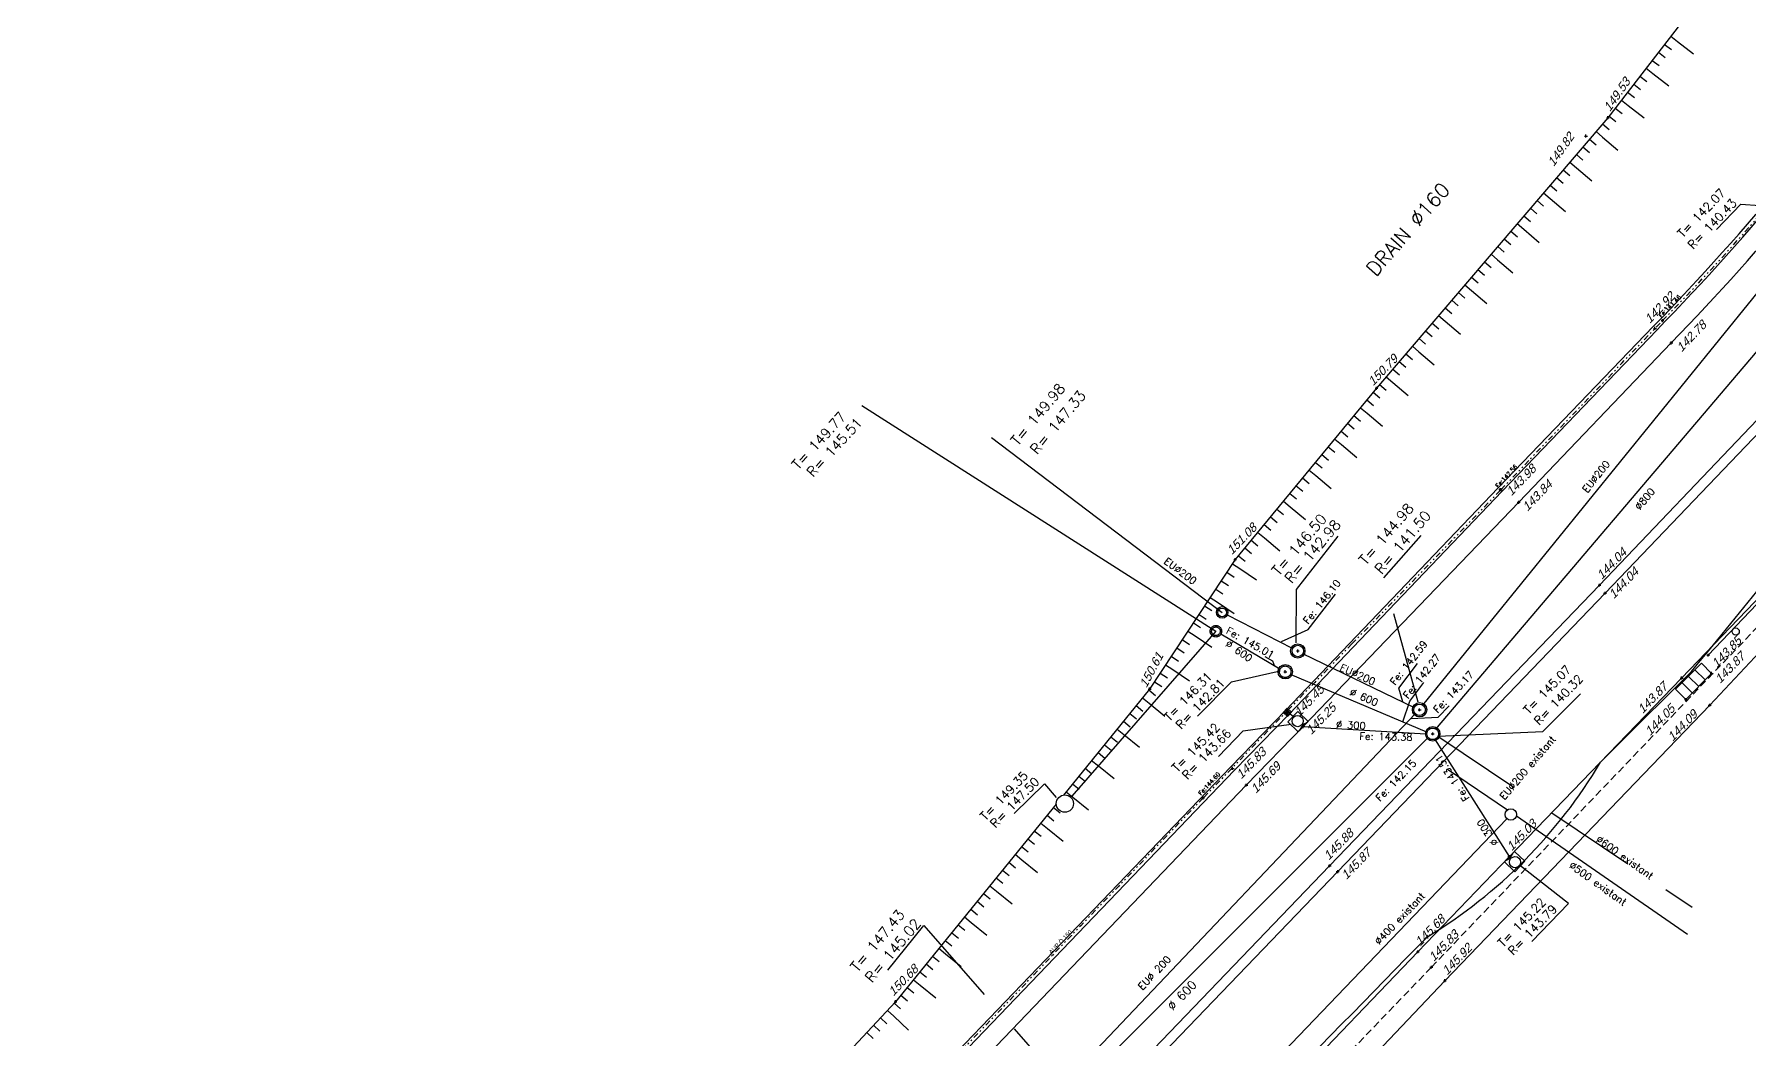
# Model space of a CAD drawing. Header units: metres. Extents: x 1633075 to 1634601, y 8175308 to 8177203.
# Drawn here: x 1633333.6 to 1633452.6, y 8175495.1 to 8175564.8 of the extents above; entities that cross this region are included whole.
import ezdxf

# ---------------------------------------------------------------- set-up
doc = ezdxf.new("R2010")
doc.units = ezdxf.units.M
doc.header["$LTSCALE"] = 2
doc.header["$PDMODE"] = 2
doc.header["$PDSIZE"] = 0.1
for name, pattern in [('211', [0.5, 0.2, -0.1, 0, -0.1, 0, -0.1]), ('31', [2, 1, 1]), ('CACHE', [0.375, 0.25, -0.125]), ('CACHE2', [4.7625, 3.175, -1.5875]), ('CONTINU', [0])]:
    doc.linetypes.add(name, pattern=pattern)
for name, color, linetype in [('C15785 - ALLEE', 7, 'CACHE'), ('C15785 - BORDURES', 7, 'CONTINU'), ('C15785 - CLOTURES', 3, 'Continuous'), ('C15785 - DBA', 252, 'Continuous'), ('C15785 - EAUP', 5, 'CONTINU'), ('C15785 - EP', 4, 'Continuous'), ('C15785 - EU', 6, 'Continuous'), ('C15785 - GLISSIERE', 252, 'Continuous'), ('C15785 - HTALUS', 7, 'Continuous'), ('C15785 - POINT 2D', 7, 'Continuous'), ('C15785 - PTT', 3, 'Continuous'), ('C15785 - RECO-GÉN', 5, 'Continuous'), ('C15785 - Talus', 7, 'Continuous'), ('C15785 - Z', 7, 'Continuous')]:
    doc.layers.add(name, color=color, linetype=linetype)
doc.styles.add('SIMPLEX', font='simplex_.ttf', dxfattribs={"height": 0.6})
doc.styles.get("Standard").update_dxf_attribs({"font": 'arial.ttf'})

# ---------------------------------------------------------------- blocks, each defined once
blk = doc.blocks.new('U-GRILLC')
for p, q in [((0.5, 0.5), (-0.5, 0.5)), ((-0.5, 0.5), (-0.5, -0.5)), ((0.4, 0.3), (-0.4, 0.3)), ((0.4, 0.1), (-0.4, 0.1)), ((0.5, -0.5), (0.5, 0.5)), ((-0.5, -0.5), (0.5, -0.5)), ((0.4, -0.1), (-0.4, -0.1)), ((0.4, -0.3), (-0.4, -0.3))]:
    blk.add_line(p, q)
blk = doc.blocks.new('BL19')
at = {"color": 0}
for p, q in [((0.5, 1), (-0.5, 1)), ((-0.5, 1), (-0.5, 0)), ((-0.5, 0), (0.5, 0)), ((0.5, 0), (0.5, 1))]:
    blk.add_line(p, q, dxfattribs=at)
for centre, major_axis, start_param, end_param in [((0.01, -0.97), (0.742, 0.742), 0.387155, 1.183656), ((0.01, 0.55), (-0.275, 0.275), 3.926991, 10.210176)]:
    blk.add_ellipse(centre, major_axis=major_axis, ratio=1, start_param=start_param, end_param=end_param, dxfattribs=at)
blk = doc.blocks.new('TALH200A')
blk.add_line((0, 0.6), (0, 2))
blk = doc.blocks.new('TALH200B')
blk.add_line((0, 0), (0, 0.6))
blk = doc.blocks.new('RH')
blk.add_circle((0, 0.25), 0.25)
blk = doc.blocks.new('TAMPON')
blk.add_circle((0, 0), 0.5)
blk = doc.blocks.new('T1')
at = {"linetype": '31'}
blk.add_point((0, 0), dxfattribs=at)

msp = doc.modelspace()

# ---------------------------------------------------------------- linework, layer by layer
at = {"layer": 'C15785 - ALLEE'}
msp.add_lwpolyline([(1633394.6, 8175462.54), (1633412.52, 8175481.33), (1633430.55, 8175500.09), (1633460.99, 8175531.86)], dxfattribs=at)
at = {"layer": 'C15785 - BORDURES'}
for points in [[(1633333.62, 8175448.44, 0.023626), (1633347.16, 8175453.04, 0.095256), (1633378.89, 8175474.61), (1633397.1, 8175493.63), (1633416.63, 8175514), (1633420.43, 8175517.89), (1633435.19, 8175533.36), (1633445.94, 8175544.54, 0.074216), (1633478.5, 8175590.04, 0.074216)], [(1633333.72, 8175448.11, 0.023635), (1633347.29, 8175452.72, 0.095278), (1633379.14, 8175474.36), (1633397.35, 8175493.39), (1633416.88, 8175513.75), (1633420.68, 8175517.65), (1633435.45, 8175533.12), (1633446.19, 8175544.3, 0.074215), (1633478.81, 8175589.88, 0.074215)]]:
    msp.add_lwpolyline(points, format="xyb", dxfattribs=at)
for points in [[(1633380.09, 8175473.44), (1633395.17, 8175489.11), (1633398.28, 8175492.43), (1633417.71, 8175512.72), (1633421.66, 8175516.78), (1633436.61, 8175532.35), (1633447.19, 8175543.41)], [(1633393.12, 8175463.08), (1633411.61, 8175482.38), (1633429.61, 8175501.15), (1633435.96, 8175507.76), (1633447.91, 8175520.15), (1633459.74, 8175532.48)]]:
    msp.add_lwpolyline(points, dxfattribs=at)
msp.add_arc((1633310.01, 8175676.08), 190.84, 315.9573, 332.5166, dxfattribs=at)
at = {"layer": 'C15785 - CLOTURES'}
msp.add_lwpolyline([(1633382.01, 8175447.08), (1633395.82, 8175461.69), (1633413.95, 8175480.65), (1633431.48, 8175499.15), (1633449.86, 8175518.27), (1633458.53, 8175527.53), (1633461.53, 8175528.5), (1633473.22, 8175532.82), (1633476.73, 8175534), (1633495.24, 8175551.02), (1633506.59, 8175570.72), (1633517.12, 8175597.79), (1633525.86, 8175620.16), (1633537.23, 8175649.39), (1633548.49, 8175666.04), (1633560.4, 8175683.84)], dxfattribs=at)
at = {"layer": 'C15785 - DBA'}
for points in [[(1633387.14, 8175469.33), (1633405.21, 8175488.08), (1633423.49, 8175507.12), (1633442.21, 8175526.6), (1633453.14, 8175538.07)], [(1633387.85, 8175469.08), (1633405.65, 8175487.58), (1633424.05, 8175506.72), (1633442.6, 8175526.04), (1633453.89, 8175537.83)]]:
    msp.add_lwpolyline(points, dxfattribs=at)
at = {"layer": 'C15785 - EAUP', "linetype": '211'}
msp.add_lwpolyline([(1633478.5, 8175590.49, -0.002097), (1633476.94, 8175587.61, 0.003128), (1633474.11, 8175582.28, -0.01242), (1633471.17, 8175577, -0.019253), (1633464.12, 8175566.13, -0.020238), (1633455.38, 8175554.7, -0.020238), (1633446.58, 8175544.96, -0.001209), (1633435.36, 8175533.22, -0.000947), (1633425.04, 8175522.52, 0.000935), (1633414.72, 8175511.83, 0.000817), (1633404.27, 8175500.92, -0.000406), (1633393.84, 8175489.99, -0.000365), (1633380.16, 8175475.73), (1633376.89, 8175472.32, -0.010944), (1633373.44, 8175469.36, -0.012808), (1633367.03, 8175464.35, -0.014672), (1633360.25, 8175459.67), (1633354.47, 8175456.42), (1633352.44, 8175454.29)], format="xyb", dxfattribs=at)
at = {"layer": 'C15785 - EP', "linetype": 'CONTINU'}
for p, q in [((1633430.83, 8175516.58), (1633460.34, 8175551.31)), ((1633420.03, 8175520.78, 146.31), (1633415.95, 8175523.2, 146.31)), ((1633420.75, 8175520.43), (1633430.2, 8175516.43)), ((1633404.88, 8175490.59), (1633430.29, 8175515.99)), ((1633421.64, 8175516.79), (1633430.17, 8175516.29)), ((1633435.98, 8175507.76), (1633430.79, 8175515.93))]:
    msp.add_line(p, q, dxfattribs=at)
at = {"layer": 'C15785 - EP', "linetype": 'CACHE2'}
for p, q in [((1633420.99, 8175517.46), (1633420.76, 8175517.65)), ((1633430.99, 8175516.11, 146.28), (1633448.63, 8175504.26, 146.28))]:
    msp.add_line(p, q, dxfattribs=at)
at = {"layer": 'C15785 - EP', "flags": 128}
for points in [[(1633450.33, 8175551.27), (1633452.01, 8175553.03), (1633454.65, 8175552.86)], [(1633391.04, 8175539.07), (1633415.6, 8175523.4), (1633405.61, 8175511.96)], [(1633418.99, 8175521.65), (1633419.52, 8175521.35), (1633419.67, 8175520.98)], [(1633414.32, 8175517.5), (1633416.69, 8175519.9), (1633420.05, 8175520.66)], [(1633428.56, 8175517.12), (1633429.06, 8175518.55), (1633430.03, 8175519.85)], [(1633431.01, 8175516.12), (1633438.29, 8175516.44), (1633440.89, 8175519.06)], [(1633415.78, 8175514.71), (1633417.49, 8175516.5), (1633420.83, 8175516.95)], [(1633401.61, 8175510.76), (1633403.7, 8175512.81), (1633404.52, 8175511.87)], [(1633437.52, 8175501.88), (1633440.06, 8175504.5), (1633436.67, 8175507.17)]]:
    msp.add_lwpolyline(points, dxfattribs=at)
at = {"layer": 'C15785 - EP', "linetype": 'CACHE2'}
for centre, radius in [((1633415.6, 8175523.4, 149.77), 0.4), ((1633415.6, 8175523.4, 149.77), 0.3), ((1633420.41, 8175520.59), 0.4), ((1633430.64, 8175516.28), 0.4)]:
    msp.add_circle(centre, radius, dxfattribs=at)
at = {"layer": 'C15785 - EP', "linetype": 'CONTINU'}
msp.add_circle((1633405.12, 8175511.44, 224.66), 0.6, dxfattribs=at)
at = {"layer": 'C15785 - EU', "linetype": 'CONTINU'}
for p, q in [((1633429.96, 8175518.26), (1633458.61, 8175553.61)), ((1633416.38, 8175524.53, 59.39), (1633420.89, 8175522.22, 59.39)), ((1633421.6, 8175521.86, 55.91), (1633429.35, 8175518.12, 55.91)), ((1633405.24, 8175492.19), (1633429.43, 8175517.66))]:
    msp.add_line(p, q, dxfattribs=at)
at = {"layer": 'C15785 - EU'}
msp.add_line((1633400.02, 8175536.84), (1633416.03, 8175524.71, 149.98), dxfattribs=at)
at = {"layer": 'C15785 - EU', "linetype": 'CACHE2'}
for p, q in [((1633421.19, 8175526.29), (1633424.09, 8175530)), ((1633427.25, 8175527.1), (1633429.85, 8175530.05)), ((1633429.63, 8175518.49), (1633427.25, 8175527.1)), ((1633421.17, 8175522.59), (1633421.19, 8175526.29)), ((1633422.01, 8175523.53), (1633423.89, 8175525.97)), ((1633420.15, 8175522.7), (1633422.01, 8175523.53)), ((1633428.3, 8175519.45), (1633429.58, 8175521.16)), ((1633428.56, 8175518.5, 55.91), (1633428.3, 8175519.45)), ((1633431.03, 8175517.43), (1633431.78, 8175518.23)), ((1633429.15, 8175517.34), (1633431.03, 8175517.43)), ((1633392.84, 8175499.89), (1633395.34, 8175502.98)), ((1633395.34, 8175502.98), (1633404.66, 8175492.33))]:
    msp.add_line(p, q, dxfattribs=at)
at = {"layer": 'C15785 - EU'}
for centre, radius in [((1633416.03, 8175524.71, 149.98), 0.4), ((1633416.03, 8175524.71, 149.98), 0.3), ((1633421.28, 8175522.03), 0.4), ((1633429.73, 8175517.95), 0.4)]:
    msp.add_circle(centre, radius, dxfattribs=at)
at = {"layer": 'C15785 - GLISSIERE'}
msp.add_lwpolyline([(1633529.3, 8175645.08, 0.026211), (1633519.17, 8175628.91, 0.027814), (1633498.37, 8175588.84, -0.011333), (1633493.85, 8175579.7, -0.067614), (1633459.88, 8175532.36), (1633449.75, 8175521.74)], format="xyb", dxfattribs=at)
at = {"layer": 'C15785 - HTALUS'}
msp.add_lwpolyline([(1633480.72, 8175617.51), (1633473.03, 8175603.45), (1633465.13, 8175588.2), (1633453.5, 8175572.9), (1633442.79, 8175559.04), (1633426.74, 8175540.26), (1633416.94, 8175528.37), (1633411, 8175519.39), (1633405.02, 8175512.03)], dxfattribs=at)
msp.add_lwpolyline([(1633404.52, 8175511.41), (1633393.37, 8175497.69), (1633375.52, 8175478.56), (1633365.26, 8175468.54, -0.034118), (1633363.98, 8175467.76, -0.005531), (1633355.76, 8175463.59, -0.008038)], format="xyb", dxfattribs=at)
at = {"layer": 'C15785 - POINT 2D'}
for p in [(1633442.79, 8175559.04), (1633441.27, 8175557.77), (1633446.06, 8175544.42), (1633447.19, 8175543.41), (1633426.74, 8175540.26), (1633435.32, 8175533.24), (1633436.61, 8175532.35), (1633416.94, 8175528.37), (1633442.21, 8175526.6), (1633442.6, 8175526.04), (1633421.28, 8175522.03), (1633449.75, 8175521.74), (1633420.41, 8175520.59), (1633449.99, 8175520.48), (1633411, 8175519.39), (1633447.91, 8175520.15), (1633429.73, 8175517.95), (1633448.2, 8175518.66), (1633449.86, 8175518.27), (1633420.56, 8175517.77), (1633421.66, 8175516.78), (1633430.64, 8175516.28), (1633416.76, 8175513.88), (1633417.71, 8175512.72), (1633435.96, 8175507.76), (1633423.49, 8175507.12), (1633424.05, 8175506.72), (1633429.61, 8175501.15), (1633430.55, 8175500.09), (1633431.48, 8175499.15), (1633393.37, 8175497.69)]:
    msp.add_point(p, dxfattribs=at)
at = {"layer": 'C15785 - PTT'}
for p, q in [((1633449.28, 8175521.18), (1633447.49, 8175519.37)), ((1633449.99, 8175520.48), (1633448.2, 8175518.66)), ((1633449.54, 8175520.02), (1633448.83, 8175520.73)), ((1633449.99, 8175520.48), (1633449.28, 8175521.18)), ((1633448.2, 8175518.66), (1633447.49, 8175519.37)), ((1633448.65, 8175519.12), (1633447.94, 8175519.82)), ((1633449.1, 8175519.57), (1633448.39, 8175520.27))]:
    msp.add_line(p, q, dxfattribs=at)
at = {"layer": 'C15785 - RECO-GÉN'}
for p, q in [((1633431.66, 8175513.82, 146.28), (1633435.84, 8175511.01, 146.28)), ((1633384.08, 8175456.47, 150.38), (1633435.79, 8175510.39, 150.38))]:
    msp.add_line(p, q, dxfattribs=at)
at = {"layer": 'C15785 - RECO-GÉN', "color": 6}
msp.add_line((1633436.45, 8175510.59), (1633448.32, 8175502.38), dxfattribs=at)
at = {"layer": 'C15785 - RECO-GÉN'}
msp.add_circle((1633436.06, 8175510.68, 144.73), 0.4, dxfattribs=at)
at = {"layer": 'C15785 - RECO-GÉN', "color": 3}
for centre, radius, start, end in [((1633192.34, 8175734.49), 333.78, 320.1506, 325.4001), ((1635035.33, 8173923.5), 2251.33, 134.81331, 135.04009), ((1633411.98, 8175532.35), 35.27, 301.2647, 329.2496), ((1635035.33, 8173923.5), 2251.33, 135.47419, 136.34043)]:
    msp.add_arc(centre, radius, start, end, dxfattribs=at)

# ---------------------------------------------------------------- block references
at = {"layer": 'C15785 - EAUP'}
for p, rotation in [((1633446.58, 8175544.96), 316.4275221531967), ((1633435.36, 8175533.22), 316.1503261609861), ((1633414.72, 8175511.83), 316.1476931388705)]:
    msp.add_blockref('T1', p, dxfattribs=dict(at, rotation=rotation))
at = {"layer": 'C15785 - EP', "linetype": 'CACHE2'}
for name, p, rotation in [('TAMPON', (1633420.41, 8175520.59), 359.5000271160415), ('BL19', (1633421.66, 8175516.78), 46.412789530068), ('TAMPON', (1633430.64, 8175516.28), 359.5000271160415), ('BL19', (1633435.96, 8175507.76), 226.5336817537254)]:
    msp.add_blockref(name, p, dxfattribs=dict(at, rotation=rotation))
at = {"layer": 'C15785 - EP', "linetype": 'CACHE2', "xscale": 0.4000000002194205, "yscale": 0.4000000002194205, "zscale": 0.5, "rotation": 136.1159888122567}
msp.add_blockref('U-GRILLC', (1633420.56, 8175517.77), dxfattribs=at)
at = {"layer": 'C15785 - EU', "linetype": 'CONTINU', "rotation": 359.5000271160415}
msp.add_blockref('TAMPON', (1633421.28, 8175522.03), dxfattribs=at)
at = {"layer": 'C15785 - EU', "rotation": 359.5000271160415}
msp.add_blockref('TAMPON', (1633429.73, 8175517.95), dxfattribs=at)
at = {"layer": 'C15785 - GLISSIERE', "rotation": 226.3454504522811}
msp.add_blockref('RH', (1633451.48, 8175523.55), dxfattribs=at)
at = {"layer": 'C15785 - Talus'}
for name, p, rotation in [('TALH200B', (1633447.16, 8175564.69), 232.3213414519496), ('TALH200B', (1633446.3, 8175563.58), 232.3213414519496), ('TALH200B', (1633446.73, 8175564.13), 232.3213414519496), ('TALH200A', (1633447.16, 8175564.69), 232.3213414519496), ('TALH200B', (1633445.44, 8175562.47), 232.3213414519496), ('TALH200B', (1633445.87, 8175563.02), 232.3213414519496), ('TALH200A', (1633445.44, 8175562.47), 232.3213414519496), ('TALH200B', (1633444.59, 8175561.36), 232.3213414519496), ('TALH200B', (1633445.02, 8175561.92), 232.3213414519496), ('TALH200B', (1633443.31, 8175559.7), 232.3213414519496), ('TALH200B', (1633443.73, 8175560.25), 232.3213414519496), ('TALH200B', (1633444.16, 8175560.81), 232.3213414519496), ('TALH200A', (1633443.73, 8175560.25), 232.3213414519496), ('TALH200B', (1633442.43, 8175558.61), 229.4604624804393), ('TALH200B', (1633442.88, 8175559.15), 232.3213414519496), ('TALH200B', (1633441.52, 8175557.55), 229.4604624804393), ('TALH200B', (1633441.97, 8175558.08), 229.4604624804393), ('TALH200A', (1633441.97, 8175558.08), 229.4604624804393), ('TALH200B', (1633440.61, 8175556.48), 229.4604624804393), ('TALH200B', (1633441.06, 8175557.01), 229.4604624804393), ('TALH200B', (1633439.7, 8175555.42), 229.4604624804393), ('TALH200B', (1633440.15, 8175555.95), 229.4604624804393), ('TALH200A', (1633440.15, 8175555.95), 229.4604624804393), ('TALH200B', (1633438.33, 8175553.82), 229.4604624804393), ('TALH200B', (1633438.79, 8175554.35), 229.4604624804393), ('TALH200B', (1633439.24, 8175554.89), 229.4604624804393), ('TALH200B', (1633437.42, 8175552.76), 229.4604624804393), ('TALH200B', (1633437.88, 8175553.29), 229.4604624804393), ('TALH200A', (1633438.33, 8175553.82), 229.4604624804393), ('TALH200B', (1633436.51, 8175551.69), 229.4604624804393), ('TALH200B', (1633436.97, 8175552.23), 229.4604624804393), ('TALH200B', (1633435.6, 8175550.63), 229.4604624804393), ('TALH200B', (1633436.06, 8175551.16), 229.4604624804393), ('TALH200A', (1633436.51, 8175551.69), 229.4604624804393), ('TALH200B', (1633434.24, 8175549.03), 229.4604624804393), ('TALH200B', (1633434.69, 8175549.57), 229.4604624804393), ('TALH200B', (1633435.15, 8175550.1), 229.4604624804393), ('TALH200A', (1633434.69, 8175549.57), 229.4604624804393), ('TALH200B', (1633433.33, 8175547.97), 229.4604624804393), ('TALH200B', (1633433.78, 8175548.5), 229.4604624804393), ('TALH200B', (1633432.42, 8175546.91), 229.4604624804393), ('TALH200B', (1633432.87, 8175547.44), 229.4604624804393), ('TALH200A', (1633432.87, 8175547.44), 229.4604624804393), ('TALH200B', (1633431.51, 8175545.84), 229.4604624804393), ('TALH200B', (1633431.96, 8175546.37), 229.4604624804393), ('TALH200B', (1633430.14, 8175544.25), 229.4604624804393), ('TALH200B', (1633430.6, 8175544.78), 229.4604624804393), ('TALH200B', (1633431.05, 8175545.31), 229.4604624804393), ('TALH200A', (1633431.05, 8175545.31), 229.4604624804393), ('TALH200B', (1633429.23, 8175543.18), 229.4604624804393), ('TALH200B', (1633429.69, 8175543.71), 229.4604624804393), ('TALH200B', (1633428.32, 8175542.12), 229.4604624804393), ('TALH200B', (1633428.78, 8175542.65), 229.4604624804393), ('TALH200A', (1633429.23, 8175543.18), 229.4604624804393), ('TALH200B', (1633427.41, 8175541.05), 229.4604624804393), ('TALH200B', (1633427.87, 8175541.59), 229.4604624804393), ('TALH200A', (1633427.41, 8175541.05), 229.4604624804393), ('TALH200B', (1633426.06, 8175539.45), 230.5219703435167), ('TALH200B', (1633426.51, 8175539.99), 230.5219703435167), ('TALH200B', (1633426.96, 8175540.52), 229.4604624804393), ('TALH200B', (1633425.17, 8175538.37), 230.5219703435167), ('TALH200B', (1633425.62, 8175538.91), 230.5219703435167), ('TALH200A', (1633425.62, 8175538.91), 230.5219703435167), ('TALH200B', (1633424.28, 8175537.28), 230.5219703435167), ('TALH200B', (1633424.73, 8175537.83), 230.5219703435167), ('TALH200B', (1633423.39, 8175536.2), 230.5219703435167), ('TALH200B', (1633423.84, 8175536.74), 230.5219703435167), ('TALH200A', (1633423.84, 8175536.74), 230.5219703435167), ('TALH200B', (1633422.5, 8175535.12), 230.5219703435167), ('TALH200B', (1633422.95, 8175535.66), 230.5219703435167), ('TALH200B', (1633421.17, 8175533.5), 230.5219703435167), ('TALH200B', (1633421.61, 8175534.04), 230.5219703435167), ('TALH200B', (1633422.06, 8175534.58), 230.5219703435167), ('TALH200A', (1633422.06, 8175534.58), 230.5219703435167), ('TALH200B', (1633420.28, 8175532.42), 230.5219703435167), ('TALH200B', (1633420.72, 8175532.96), 230.5219703435167), ('TALH200B', (1633419.39, 8175531.34), 230.5219703435167), ('TALH200B', (1633419.83, 8175531.88), 230.5219703435167), ('TALH200A', (1633420.28, 8175532.42), 230.5219703435167), ('TALH200B', (1633418.5, 8175530.26), 230.5219703435167), ('TALH200B', (1633418.94, 8175530.8), 230.5219703435167), ('TALH200B', (1633417.61, 8175529.18), 230.5219703435167), ('TALH200B', (1633418.05, 8175529.72), 230.5219703435167), ('TALH200A', (1633418.5, 8175530.26), 230.5219703435167), ('TALH200B', (1633416.75, 8175528.08), 236.5232585348411), ('TALH200B', (1633417.16, 8175528.64), 230.5219703435167), ('TALH200A', (1633416.75, 8175528.08), 236.5232585348411), ('TALH200B', (1633415.97, 8175526.91), 236.5232585348411), ('TALH200B', (1633416.36, 8175527.49), 236.5232585348411), ('TALH200B', (1633415.2, 8175525.74), 236.5232585348411), ('TALH200B', (1633415.59, 8175526.33), 236.5232585348411), ('TALH200A', (1633415.2, 8175525.74), 236.5232585348411), ('TALH200B', (1633414.04, 8175523.99), 236.5232585348411), ('TALH200B', (1633414.43, 8175524.57), 236.5232585348411), ('TALH200B', (1633414.82, 8175525.16), 236.5232585348411), ('TALH200B', (1633413.27, 8175522.82), 236.5232585348411), ('TALH200B', (1633413.66, 8175523.41), 236.5232585348411), ('TALH200A', (1633413.66, 8175523.41), 236.5232585348411), ('TALH200B', (1633412.5, 8175521.66), 236.5232585348411), ('TALH200B', (1633412.89, 8175522.24), 236.5232585348411), ('TALH200B', (1633411.73, 8175520.49), 236.5232585348411), ('TALH200B', (1633412.11, 8175521.07), 236.5232585348411), ('TALH200A', (1633412.11, 8175521.07), 236.5232585348411), ('TALH200B', (1633410.95, 8175519.33), 230.9122097115387), ('TALH200B', (1633411.34, 8175519.9), 236.5232585348411), ('TALH200B', (1633410.07, 8175518.24), 230.9122097115387), ('TALH200B', (1633410.51, 8175518.78), 230.9122097115387), ('TALH200A', (1633410.51, 8175518.78), 230.9122097115387), ('TALH200B', (1633409.18, 8175517.15), 230.9122097115387), ('TALH200B', (1633409.62, 8175517.7), 230.9122097115387), ('TALH200B', (1633408.3, 8175516.07), 230.9122097115387), ('TALH200B', (1633408.74, 8175516.61), 230.9122097115387), ('TALH200A', (1633408.74, 8175516.61), 230.9122097115387), ('TALH200B', (1633407.42, 8175514.98), 230.9122097115387), ('TALH200B', (1633407.86, 8175515.52), 230.9122097115387), ('TALH200B', (1633406.09, 8175513.35), 230.9122097115387), ('TALH200B', (1633406.53, 8175513.89), 230.9122097115387), ('TALH200B', (1633406.98, 8175514.44), 230.9122097115387), ('TALH200A', (1633406.98, 8175514.44), 230.9122097115387), ('TALH200B', (1633405.21, 8175512.26), 230.9122097115387), ('TALH200B', (1633405.65, 8175512.81), 230.9122097115387), ('TALH200B', (1633404.33, 8175511.18), 230.9122097115387), ('TALH200A', (1633405.21, 8175512.26), 230.9122097115387), ('TALH200B', (1633403.45, 8175510.09), 230.9122097115387), ('TALH200B', (1633403.89, 8175510.63), 230.9122097115387), ('TALH200A', (1633403.45, 8175510.09), 230.9122097115387), ('TALH200B', (1633402.56, 8175509), 230.9122097115387), ('TALH200B', (1633403, 8175509.55), 230.9122097115387), ('TALH200B', (1633401.24, 8175507.37), 230.9122097115387), ('TALH200B', (1633401.68, 8175507.92), 230.9122097115387), ('TALH200B', (1633402.12, 8175508.46), 230.9122097115387), ('TALH200A', (1633401.68, 8175507.92), 230.9122097115387), ('TALH200B', (1633400.36, 8175506.29), 230.9122097115387), ('TALH200B', (1633400.8, 8175506.83), 230.9122097115387), ('TALH200B', (1633399.47, 8175505.2), 230.9122097115387), ('TALH200B', (1633399.91, 8175505.74), 230.9122097115387), ('TALH200A', (1633399.91, 8175505.74), 230.9122097115387), ('TALH200B', (1633398.59, 8175504.11), 230.9122097115387), ('TALH200B', (1633399.03, 8175504.66), 230.9122097115387), ('TALH200B', (1633397.71, 8175503.03), 230.9122097115387), ('TALH200B', (1633398.15, 8175503.57), 230.9122097115387), ('TALH200A', (1633398.15, 8175503.57), 230.9122097115387), ('TALH200B', (1633396.38, 8175501.4), 230.9122097115387), ('TALH200B', (1633396.82, 8175501.94), 230.9122097115387), ('TALH200B', (1633397.27, 8175502.48), 230.9122097115387), ('TALH200B', (1633395.5, 8175500.31), 230.9122097115387), ('TALH200B', (1633395.94, 8175500.85), 230.9122097115387), ('TALH200A', (1633396.38, 8175501.4), 230.9122097115387), ('TALH200B', (1633394.62, 8175499.22), 230.9122097115387), ('TALH200B', (1633395.06, 8175499.77), 230.9122097115387), ('TALH200B', (1633393.74, 8175498.14), 230.9122097115387), ('TALH200B', (1633394.18, 8175498.68), 230.9122097115387), ('TALH200A', (1633394.62, 8175499.22), 230.9122097115387), ('TALH200B', (1633392.81, 8175497.09), 226.980430604446), ('TALH200A', (1633392.81, 8175497.09), 226.980430604446), ('TALH200B', (1633393.29, 8175497.6), 226.980430604446), ('TALH200B', (1633391.38, 8175495.55), 226.980430604446), ('TALH200B', (1633391.85, 8175496.06), 226.980430604446), ('TALH200B', (1633392.33, 8175496.57), 226.980430604446)]:
    msp.add_blockref(name, p, dxfattribs=dict(at, rotation=rotation))

# ---------------------------------------------------------------- texts
at = {"layer": 'C15785 - EAUP', "linetype": 'Continuous', "style": 'SIMPLEX'}
for s, rotation, p in [('Fe:141.46', 45.5014, (1633446.5, 8175545.13, 149.78)), ('Fe:142.56', 47.3562, (1633435.19, 8175533.32, 149.78)), ('Fe:144.60', 47.3848, (1633414.57, 8175511.98, 149.78))]:
    msp.add_text(s, height=0.3, rotation=rotation, dxfattribs=at).set_placement(p)
at = {"layer": 'C15785 - EAUP', "linetype": 'Continuous'}
msp.add_text('AUP Ò 150', height=0.3, rotation=46.3423, dxfattribs=at).set_placement((1633404.19, 8175500.96))
at = {"layer": 'C15785 - EP', "linetype": 'CACHE2', "style": 'SIMPLEX'}
for s, height, rotation, p in [('T= 142.07', 0.6, 45.9815, (1633447.99, 8175550.66)), ('R= 140.43', 0.6, 45.9815, (1633448.7, 8175549.86)), ('T= 149.77', 0.693, 47.387, (1633386.62, 8175534.56)), ('R= 145.51', 0.693, 47.387, (1633387.65, 8175534.05)), ('Fe: 145.01', 0.5, 330.7692, (1633416.25, 8175523.29)), ('%%C 600', 0.5, 325.5985, (1633416.21, 8175522.41)), ('T= 146.31', 0.6, 45.9815, (1633412.38, 8175517.1)), ('T= 145.07', 0.6, 45.9815, (1633437.3, 8175517.59)), ('R= 142.81', 0.6, 45.9815, (1633413.19, 8175516.56)), ('R= 140.32', 0.6, 45.9815, (1633438.03, 8175516.84)), ('T= 145.42', 0.6, 45.9815, (1633412.92, 8175513.57)), ('R= 143.66', 0.6, 45.9815, (1633413.62, 8175513.06)), ('Fe: 142.15', 0.5, 45.9815, (1633426.99, 8175511.55)), ('Fe: 143.51', 0.5, 123.2824, (1633433.21, 8175511.81)), ('T= 149.35', 0.6, 45.9815, (1633399.61, 8175510.22)), ('R= 147.50', 0.6, 45.9815, (1633400.31, 8175509.71)), ('%%C 300', 0.5, 123.2824, (1633435.22, 8175508.71)), ('T= 145.22', 0.6, 45.9815, (1633435.53, 8175501.43)), ('R= 143.79', 0.6, 45.9815, (1633436.23, 8175500.87)), ('%%C 600', 0.6, 45.9815, (1633412.6, 8175497.04))]:
    msp.add_text(s, height=height, rotation=rotation, dxfattribs=at).set_placement(p)
at = {"layer": 'C15785 - EP', "style": 'SIMPLEX'}
msp.add_text('%%C800', height=0.5, rotation=50.1673, dxfattribs=at).set_placement((1633445, 8175531.77))
at = {"layer": 'C15785 - EP', "linetype": 'CONTINU', "style": 'SIMPLEX'}
for s, rotation, p in [('Fe: 142.27', 51.727, (1633428.94, 8175518.67)), ('%%C 600', 336.5169, (1633424.83, 8175519)), ('%%C 300', 356.7418, (1633423.92, 8175516.7)), ('Fe: 143.38', 358.9769, (1633425.55, 8175515.87))]:
    msp.add_text(s, height=0.5, rotation=rotation, dxfattribs=at).set_placement(p)
at = {"layer": 'C15785 - EU', "style": 'SIMPLEX'}
for s, height, rotation, p in [('T= 149.98', 0.724, 50.1703, (1633401.86, 8175536.22)), ('R= 147.33', 0.724, 50.1703, (1633403.2, 8175535.61)), ('EU%%C200', 0.5, 51.7804, (1633441.37, 8175532.96)), ('T= 146.50', 0.724, 49.6511, (1633419.97, 8175527.19)), ('T= 144.98', 0.724, 49.6511, (1633426.01, 8175527.93)), ('R= 141.50', 0.724, 49.6511, (1633427.1, 8175527.3)), ('R= 142.98', 0.724, 49.6511, (1633420.85, 8175526.67)), ('Fe: 143.17', 0.5, 46.463, (1633430.99, 8175517.68)), ('T= 147.43', 0.724, 50.1703, (1633390.73, 8175499.7)), ('R= 145.02', 0.724, 50.1703, (1633391.75, 8175498.96)), ('EU%%C 200', 0.5, 46.463, (1633410.5, 8175498.46))]:
    msp.add_text(s, height=height, rotation=rotation, dxfattribs=at).set_placement(p)
at = {"layer": 'C15785 - EU', "linetype": 'CONTINU', "style": 'SIMPLEX'}
for s, rotation, p in [('EU%%C200', 323.5226, (1633411.94, 8175528.15)), ('Fe: 146.10', 51.4863, (1633422, 8175523.85)), ('Fe: 142.59', 51.727, (1633428.03, 8175519.61)), ('EU%%C200', 335.8372, (1633424.15, 8175520.7))]:
    msp.add_text(s, height=0.5, rotation=rotation, dxfattribs=at).set_placement(p)
at = {"layer": 'C15785 - RECO-GÉN', "linetype": 'CONTINU', "style": 'SIMPLEX'}
msp.add_text('DRAIN %%C160', height=1, rotation=49.0038, dxfattribs=at).set_placement((1633426.69, 8175547.97))
at = {"layer": 'C15785 - RECO-GÉN', "style": 'SIMPLEX'}
for s, rotation, p in [('EU%%C200 existant', 49.668, (1633435.62, 8175511.65)), ('%%C600 existant', 324.5505, (1633441.92, 8175508.86)), ('%%C500 existant', 324.5505, (1633440.06, 8175507.04)), ('%%C400 existant', 46.4173, (1633426.92, 8175501.6))]:
    msp.add_text(s, height=0.5, rotation=rotation, dxfattribs=at).set_placement(p)
at = {"layer": 'C15785 - Z', "oblique": 18}
for s, rotation, p in [(' 149.53', 415.4065, (1633442.8, 8175559.22, 149.53)), (' 149.82', 415.0445, (1633438.9, 8175555.41, 149.82)), (' 142.92', 406.0054, (1633445.54, 8175544.55, 142.92)), (' 142.78', 406.1468, (1633447.74, 8175542.57, 142.78)), (' 150.79', 406.1468, (1633426.34, 8175540.22, 150.79)), (' 143.98', 406.1468, (1633435.93, 8175532.58, 143.98)), (' 143.84', 406.1468, (1633437.05, 8175531.51, 143.84)), (' 151.08', 406.1468, (1633416.55, 8175528.5, 151.08)), (' 144.04', 406.1468, (1633442.21, 8175526.78, 144.04)), (' 144.04', 406.1468, (1633443.04, 8175525.44, 144.04)), (' 143.85', 406.1468, (1633450.18, 8175520.65, 143.84)), (' 150.61', 422.108, (1633410.67, 8175519.22, 150.61)), (' 143.87', 406.1468, (1633450.42, 8175519.56, 143.87)), (' 145.45', 406.1468, (1633421.23, 8175517.27, 145.45)), (' 143.87', 406.1468, (1633445.05, 8175517.47, 143.87)), (' 145.25', 406.1468, (1633422.05, 8175516.01, 145.25)), (' 144.05', 406.1468, (1633445.56, 8175515.94, 144.05)), (' 144.09', 406.1468, (1633447.12, 8175515.55, 144.09)), (' 145.83', 406.1468, (1633417.2, 8175512.93, 145.82)), (' 145.69', 406.1468, (1633418.21, 8175511.94, 145.69)), (' 145.88', 406.1468, (1633423.27, 8175507.3, 145.88)), (' 145.03', 406.1468, (1633435.96, 8175507.94, 145.03)), (' 145.87', 406.1468, (1633424.49, 8175505.95, 145.87)), (' 145.68', 406.1468, (1633429.61, 8175501.33, 145.68)), (' 145.83', 406.1468, (1633430.55, 8175500.27, 145.83)), (' 145.92', 406.1468, (1633431.48, 8175499.33, 145.92)), (' 150.68', 406.078, (1633393.06, 8175497.87, 150.68))]:
    msp.add_text(s, height=0.6, rotation=rotation, dxfattribs=at).set_placement(p)

doc.saveas('drawing.dxf')
